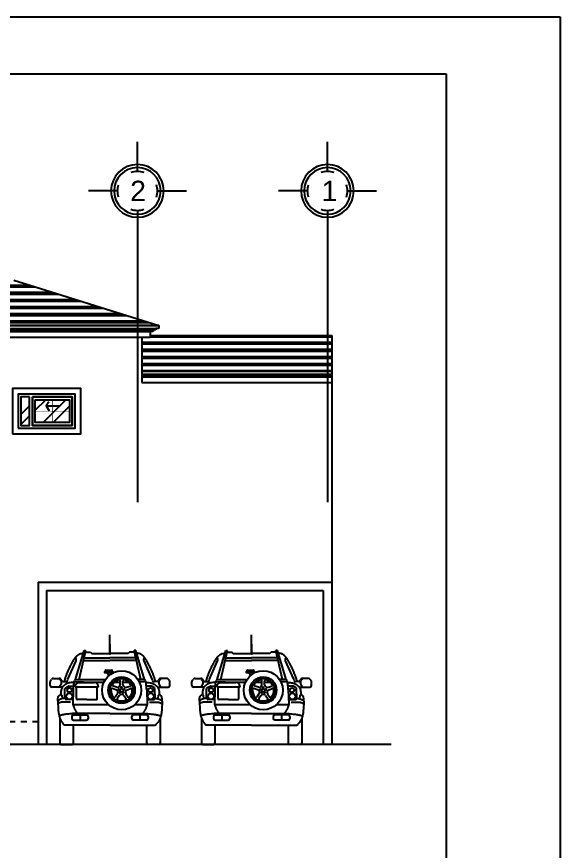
# Model space of a CAD drawing. Header units: inches. Extents: x -370 to 18, y -197 to 199.
# Drawn here: x -151.88 to -142.34, y 183.87 to 198.51 of the extents above; entities that cross this region are included whole.
import ezdxf
from ezdxf.enums import TextEntityAlignment as Align

# ---------------------------------------------------------------- set-up
doc = ezdxf.new("R2010")
doc.units = ezdxf.units.IN
doc.header["$MEASUREMENT"] = 0
doc.linetypes.add('CENTER2', pattern=[28.575, 19.05, -3.175, 3.175, -3.175])
doc.linetypes.add('HIDDEN2', pattern=[0.1875, 0.125, -0.0625])
doc.layers.add('artefactos', color=1, linetype='Continuous')
doc.layers.add('MUEBLES', color=7, linetype='Continuous')
doc.styles.get("Standard").update_dxf_attribs({"font": 'arial.ttf'})
pattern_1 = [(0, (85.00264, 353.5219), (3e-17, 0.125), []), (0, (85.00264, 353.53753), (3e-17, 0.125), []), (0, (85.00264, 353.55316), (3e-17, 0.125), [])]
pattern_2 = [(45, (58.8229, 145.48112), (-0.26516504, 0.26516504), []), (45, (58.99967, 145.48112), (-0.26516504, 0.26516504), [])]

# ---------------------------------------------------------------- blocks, each defined once
blk = doc.blocks.new('a3')
at = {"color": 1}
for p, q in [((170.126, 151.703), (170.13, 152.02)), ((170.135, 151.703), (170.13, 152.02)), ((169.523, 151.235), (169.675, 151.744)), ((169.589, 151.237), (169.705, 151.744)), ((169.675, 151.744), (169.705, 151.744)), ((170.671, 151.237), (170.556, 151.744)), ((170.586, 151.744), (170.556, 151.744)), ((170.738, 151.235), (170.586, 151.744)), ((169.675, 151.614), (170.13, 151.614)), ((169.697, 151.713), (169.789, 151.713)), ((169.789, 151.713), (169.809, 151.694)), ((169.809, 151.694), (170.13, 151.693)), ((170.117, 151.693), (170.119, 151.698)), ((170.119, 151.698), (170.126, 151.703)), ((170.451, 151.694), (170.13, 151.693)), ((170.585, 151.614), (170.13, 151.614)), ((170.141, 151.698), (170.135, 151.703)), ((170.144, 151.693), (170.141, 151.698)), ((170.472, 151.713), (170.451, 151.694)), ((170.563, 151.713), (170.472, 151.713)), ((169.393, 151.24), (169.534, 151.564)), ((169.665, 151.569), (170.13, 151.569)), ((170.596, 151.569), (170.13, 151.569)), ((170.868, 151.24), (170.727, 151.564)), ((170.034, 151.367), (170.034, 151.361)), ((170.039, 151.373), (170.182, 151.373)), ((170.182, 151.355), (170.039, 151.355)), ((170.052, 151.373), (170.052, 151.396)), ((170.058, 151.402), (170.163, 151.402)), ((170.081, 151.355), (170.118, 151.311)), ((170.14, 151.355), (170.154, 151.337)), ((170.169, 151.373), (170.169, 151.396)), ((170.188, 151.367), (170.188, 151.361)), ((169.079, 151.131), (169.079, 151.19)), ((169.088, 151.219), (169.103, 151.237)), ((169.14, 151.255), (169.239, 151.255)), ((169.263, 151.249), (169.266, 151.246)), ((169.309, 151.198), (169.358, 151.198)), ((169.385, 151.218), (169.393, 151.24)), ((169.494, 151.133), (169.495, 151.147)), ((169.495, 151.147), (169.497, 151.16)), ((169.497, 151.16), (169.499, 151.171)), ((169.499, 151.171), (169.5, 151.181)), ((169.5, 151.181), (169.502, 151.191)), ((169.502, 151.191), (169.503, 151.199)), ((169.503, 151.199), (169.505, 151.207)), ((169.505, 151.207), (169.507, 151.214)), ((169.507, 151.214), (169.51, 151.221)), ((169.529, 151.142), (169.53, 151.144)), ((169.53, 151.144), (169.531, 151.146)), ((169.531, 151.146), (169.532, 151.149)), ((169.532, 151.237), (170.05, 151.237)), ((169.532, 151.149), (169.533, 151.151)), ((169.533, 151.151), (169.535, 151.153)), ((169.535, 151.153), (169.536, 151.155)), ((169.536, 151.155), (169.537, 151.156)), ((169.537, 151.156), (169.538, 151.158)), ((169.538, 151.158), (169.539, 151.159)), ((169.539, 151.159), (169.541, 151.161)), ((169.541, 151.161), (169.542, 151.162)), ((169.542, 151.162), (169.543, 151.163)), ((169.543, 151.163), (169.544, 151.165)), ((169.544, 151.165), (169.545, 151.166)), ((169.545, 151.166), (169.547, 151.167)), ((169.547, 151.167), (169.548, 151.169)), ((169.548, 151.169), (169.55, 151.17)), ((169.55, 151.17), (169.551, 151.171)), ((169.551, 151.171), (169.553, 151.173)), ((169.553, 151.173), (169.554, 151.174)), ((169.554, 151.174), (169.556, 151.175)), ((169.556, 151.175), (169.558, 151.176)), ((169.558, 151.176), (169.561, 151.178)), ((169.561, 151.178), (169.564, 151.179)), ((169.564, 151.179), (169.569, 151.18)), ((169.569, 151.18), (169.574, 151.181)), ((169.574, 151.181), (169.581, 151.182)), ((169.581, 151.182), (169.594, 151.184)), ((169.594, 151.184), (169.854, 151.184)), ((169.867, 151.182), (169.854, 151.184)), ((169.874, 151.181), (169.867, 151.182)), ((169.88, 151.18), (169.874, 151.181)), ((169.884, 151.179), (169.88, 151.18)), ((169.888, 151.178), (169.884, 151.179)), ((169.89, 151.176), (169.888, 151.178)), ((169.892, 151.175), (169.89, 151.176)), ((169.894, 151.174), (169.892, 151.175)), ((169.896, 151.173), (169.894, 151.174)), ((169.897, 151.171), (169.896, 151.173)), ((169.899, 151.17), (169.897, 151.171)), ((169.9, 151.169), (169.899, 151.17)), ((169.901, 151.167), (169.9, 151.169)), ((169.903, 151.166), (169.901, 151.167)), ((169.904, 151.165), (169.903, 151.166)), ((169.905, 151.163), (169.904, 151.165)), ((169.907, 151.162), (169.905, 151.163)), ((169.908, 151.161), (169.907, 151.162)), ((169.909, 151.159), (169.908, 151.161)), ((169.91, 151.158), (169.909, 151.159)), ((169.911, 151.156), (169.91, 151.158)), ((169.912, 151.155), (169.911, 151.156)), ((169.914, 151.153), (169.912, 151.155)), ((169.915, 151.151), (169.914, 151.153)), ((169.916, 151.149), (169.915, 151.151)), ((169.917, 151.146), (169.916, 151.149)), ((169.918, 151.144), (169.917, 151.146)), ((169.919, 151.142), (169.918, 151.144)), ((170.311, 151.143), (170.311, 151.211)), ((170.358, 151.143), (170.358, 151.211)), ((170.729, 151.237), (170.618, 151.237)), ((170.754, 151.214), (170.751, 151.221)), ((170.756, 151.207), (170.754, 151.214)), ((170.757, 151.199), (170.756, 151.207)), ((170.759, 151.191), (170.757, 151.199)), ((170.76, 151.181), (170.759, 151.191)), ((170.762, 151.171), (170.76, 151.181)), ((170.763, 151.16), (170.762, 151.171)), ((170.765, 151.147), (170.763, 151.16)), ((170.767, 151.133), (170.765, 151.147)), ((170.875, 151.218), (170.868, 151.24)), ((170.951, 151.198), (170.903, 151.198)), ((170.998, 151.249), (170.994, 151.246)), ((171.121, 151.255), (171.022, 151.255)), ((171.172, 151.219), (171.158, 151.237)), ((171.182, 151.131), (171.182, 151.19)), ((169.296, 151.101), (169.108, 151.101)), ((169.338, 150.905), (169.341, 151.077)), ((169.347, 151.087), (169.401, 151.118)), ((169.407, 151.119), (169.492, 151.118)), ((169.487, 151.058), (169.481, 150.799)), ((169.487, 151.058), (169.488, 151.08)), ((169.488, 151.08), (169.49, 151.1)), ((169.49, 151.1), (169.492, 151.118)), ((169.492, 151.118), (169.494, 151.133)), ((169.521, 151.111), (169.522, 151.115)), ((169.521, 151.106), (169.521, 151.111)), ((169.521, 151.106), (169.927, 151.106)), ((169.522, 151.118), (169.523, 151.121)), ((169.522, 151.115), (169.522, 151.118)), ((169.523, 151.124), (169.524, 151.127)), ((169.523, 151.121), (169.523, 151.124)), ((169.524, 151.129), (169.525, 151.131)), ((169.524, 151.127), (169.524, 151.129)), ((169.525, 151.131), (169.526, 151.134)), ((169.526, 151.134), (169.527, 151.137)), ((169.527, 151.137), (169.528, 151.139)), ((169.528, 151.139), (169.529, 151.142)), ((169.541, 150.904), (169.541, 151.088)), ((169.908, 150.904), (169.908, 151.088)), ((169.92, 151.139), (169.919, 151.142)), ((169.921, 151.137), (169.92, 151.139)), ((169.922, 151.134), (169.921, 151.137)), ((169.923, 151.131), (169.922, 151.134)), ((169.924, 151.129), (169.923, 151.131)), ((169.924, 151.127), (169.924, 151.129)), ((169.925, 151.124), (169.924, 151.127)), ((169.926, 151.121), (169.925, 151.124)), ((169.926, 151.118), (169.926, 151.121)), ((169.927, 151.115), (169.926, 151.118)), ((169.927, 151.111), (169.927, 151.115)), ((169.927, 151.106), (169.927, 151.111)), ((170.235, 151.055), (170.171, 151.076)), ((170.25, 151.099), (170.185, 151.12)), ((170.419, 151.099), (170.483, 151.12)), ((170.433, 151.055), (170.498, 151.076)), ((170.769, 151.118), (170.767, 151.133)), ((170.853, 151.119), (170.769, 151.118)), ((170.771, 151.1), (170.769, 151.118)), ((170.772, 151.08), (170.771, 151.1)), ((170.774, 151.058), (170.772, 151.08)), ((170.774, 151.058), (170.78, 150.799)), ((170.913, 151.087), (170.859, 151.118)), ((170.923, 150.905), (170.919, 151.077)), ((170.965, 151.101), (171.153, 151.101)), ((169.222, 150.861), (169.216, 150.855)), ((169.216, 150.858), (169.218, 150.803)), ((169.228, 150.867), (169.222, 150.861)), ((169.235, 150.872), (169.228, 150.867)), ((169.242, 150.877), (169.235, 150.872)), ((169.249, 150.882), (169.242, 150.877)), ((169.256, 150.886), (169.249, 150.882)), ((169.263, 150.89), (169.256, 150.886)), ((169.271, 150.893), (169.263, 150.89)), ((169.265, 150.973), (169.283, 150.963)), ((169.279, 150.896), (169.271, 150.893)), ((169.287, 150.899), (169.279, 150.896)), ((169.283, 150.963), (169.289, 150.899)), ((169.295, 150.901), (169.287, 150.899)), ((169.304, 150.903), (169.295, 150.901)), ((169.312, 150.904), (169.304, 150.903)), ((169.321, 150.905), (169.312, 150.904)), ((169.332, 150.906), (169.321, 150.905)), ((169.354, 150.887), (169.342, 150.902)), ((169.479, 150.883), (169.363, 150.883)), ((169.724, 150.887), (169.558, 150.887)), ((169.724, 150.887), (169.89, 150.887)), ((170.259, 150.983), (170.219, 150.928)), ((170.296, 150.955), (170.257, 150.9)), ((170.372, 150.955), (170.412, 150.9)), ((170.41, 150.983), (170.45, 150.928)), ((170.781, 150.883), (170.898, 150.883)), ((170.907, 150.887), (170.919, 150.902)), ((170.928, 150.906), (170.94, 150.905)), ((170.94, 150.905), (170.948, 150.904)), ((170.948, 150.904), (170.957, 150.903)), ((170.957, 150.903), (170.965, 150.901)), ((170.965, 150.901), (170.974, 150.899)), ((170.978, 150.963), (170.971, 150.899)), ((170.974, 150.899), (170.982, 150.896)), ((170.995, 150.973), (170.978, 150.963)), ((170.982, 150.896), (170.99, 150.893)), ((170.99, 150.893), (170.997, 150.89)), ((170.997, 150.89), (171.005, 150.886)), ((171.005, 150.886), (171.012, 150.882)), ((171.012, 150.882), (171.019, 150.877)), ((171.019, 150.877), (171.026, 150.872)), ((171.026, 150.872), (171.032, 150.867)), ((171.032, 150.867), (171.038, 150.861)), ((171.038, 150.861), (171.044, 150.855)), ((171.044, 150.858), (171.043, 150.803)), ((169.218, 150.803), (169.22, 150.757)), ((169.22, 150.757), (169.222, 150.72)), ((169.222, 150.72), (169.224, 150.69)), ((169.436, 150.838), (169.288, 150.838)), ((169.481, 150.799), (170.1, 150.799)), ((169.482, 150.792), (169.485, 150.778)), ((169.485, 150.778), (169.488, 150.769)), ((169.488, 150.769), (169.491, 150.76)), ((169.491, 150.76), (169.494, 150.752)), ((169.494, 150.752), (169.497, 150.744)), ((169.497, 150.744), (169.501, 150.736)), ((169.501, 150.736), (169.504, 150.729)), ((169.504, 150.729), (169.507, 150.723)), ((169.507, 150.723), (169.51, 150.717)), ((169.51, 150.717), (169.513, 150.711)), ((169.513, 150.711), (169.515, 150.706)), ((169.515, 150.706), (169.518, 150.701)), ((170.569, 150.799), (170.78, 150.799)), ((170.745, 150.706), (170.742, 150.701)), ((170.748, 150.711), (170.745, 150.706)), ((170.751, 150.717), (170.748, 150.711)), ((170.754, 150.723), (170.751, 150.717)), ((170.757, 150.729), (170.754, 150.723)), ((170.76, 150.736), (170.757, 150.729)), ((170.763, 150.744), (170.76, 150.736)), ((170.767, 150.752), (170.763, 150.744)), ((170.77, 150.76), (170.767, 150.752)), ((170.773, 150.769), (170.77, 150.76)), ((170.775, 150.778), (170.773, 150.769)), ((170.779, 150.792), (170.775, 150.778)), ((170.824, 150.838), (170.972, 150.838)), ((171.039, 150.72), (171.037, 150.69)), ((171.041, 150.757), (171.039, 150.72)), ((171.043, 150.803), (171.041, 150.757)), ((169.224, 150.69), (169.226, 150.666)), ((169.226, 150.666), (169.228, 150.647)), ((169.228, 150.647), (169.231, 150.632)), ((169.231, 150.632), (169.233, 150.62)), ((169.233, 150.62), (169.236, 150.608)), ((169.236, 150.608), (169.238, 150.598)), ((169.238, 150.598), (169.241, 150.589)), ((169.241, 150.589), (169.244, 150.58)), ((169.244, 150.58), (169.247, 150.571)), ((169.247, 150.571), (169.25, 150.563)), ((169.25, 150.563), (169.25, 150.118)), ((169.25, 150.563), (169.253, 150.554)), ((169.461, 150.585), (169.461, 150.554)), ((169.49, 150.614), (169.721, 150.614)), ((170.13, 150.639), (169.498, 150.639)), ((169.518, 150.701), (169.521, 150.696)), ((169.521, 150.696), (169.524, 150.691)), ((169.524, 150.691), (169.527, 150.686)), ((169.527, 150.686), (169.53, 150.681)), ((169.53, 150.681), (169.533, 150.676)), ((169.533, 150.676), (169.536, 150.671)), ((169.536, 150.671), (169.54, 150.666)), ((169.54, 150.666), (169.544, 150.66)), ((169.544, 150.66), (169.549, 150.653)), ((169.549, 150.653), (169.555, 150.647)), ((169.555, 150.647), (169.561, 150.639)), ((169.605, 150.614), (169.605, 150.524)), ((169.75, 150.585), (169.75, 150.554)), ((170.13, 150.639), (170.763, 150.639)), ((170.51, 150.585), (170.51, 150.554)), ((170.771, 150.614), (170.54, 150.614)), ((170.655, 150.614), (170.655, 150.524)), ((170.706, 150.647), (170.7, 150.639)), ((170.711, 150.653), (170.706, 150.647)), ((170.716, 150.66), (170.711, 150.653)), ((170.721, 150.666), (170.716, 150.66)), ((170.724, 150.671), (170.721, 150.666)), ((170.728, 150.676), (170.724, 150.671)), ((170.731, 150.681), (170.728, 150.676)), ((170.734, 150.686), (170.731, 150.681)), ((170.737, 150.691), (170.734, 150.686)), ((170.74, 150.696), (170.737, 150.691)), ((170.742, 150.701), (170.74, 150.696)), ((170.8, 150.585), (170.8, 150.554)), ((171.011, 150.563), (171.008, 150.554)), ((171.014, 150.571), (171.011, 150.563)), ((171.011, 150.563), (171.011, 150.118)), ((171.017, 150.58), (171.014, 150.571)), ((171.02, 150.589), (171.017, 150.58)), ((171.022, 150.598), (171.02, 150.589)), ((171.025, 150.608), (171.022, 150.598)), ((171.027, 150.62), (171.025, 150.608)), ((171.03, 150.632), (171.027, 150.62)), ((171.032, 150.647), (171.03, 150.632)), ((171.035, 150.666), (171.032, 150.647)), ((171.037, 150.69), (171.035, 150.666)), ((169.253, 150.554), (169.257, 150.546)), ((169.257, 150.546), (169.261, 150.536)), ((169.261, 150.536), (169.265, 150.527)), ((169.265, 150.527), (169.27, 150.516)), ((169.27, 150.516), (169.276, 150.506)), ((169.276, 150.506), (169.283, 150.494)), ((169.283, 150.494), (169.291, 150.482)), ((169.291, 150.482), (169.301, 150.47)), ((169.301, 150.47), (169.323, 150.444)), ((170.13, 150.435), (169.341, 150.435)), ((169.487, 150.435), (169.487, 150.118)), ((169.49, 150.524), (169.721, 150.524)), ((170.13, 150.435), (170.92, 150.435)), ((170.771, 150.524), (170.54, 150.524)), ((170.773, 150.435), (170.773, 150.118)), ((170.96, 150.47), (170.937, 150.444)), ((170.969, 150.482), (170.96, 150.47)), ((170.977, 150.494), (170.969, 150.482)), ((170.984, 150.506), (170.977, 150.494)), ((170.99, 150.516), (170.984, 150.506)), ((170.996, 150.527), (170.99, 150.516)), ((171, 150.536), (170.996, 150.527)), ((171.004, 150.546), (171, 150.536)), ((171.008, 150.554), (171.004, 150.546)), ((169.273, 150.095), (169.464, 150.095)), ((170.988, 150.095), (170.797, 150.095))]:
    blk.add_line(p, q, dxfattribs=at)
for points in [[(169.336, 151.198), (169.338, 151.212), (169.34, 151.226), (169.342, 151.238), (169.345, 151.25), (169.349, 151.262), (169.352, 151.274), (169.357, 151.285), (169.361, 151.297), (169.366, 151.309), (169.371, 151.321), (169.376, 151.334), (169.381, 151.347), (169.387, 151.36), (169.392, 151.373), (169.398, 151.386), (169.404, 151.399), (169.41, 151.412), (169.416, 151.425), (169.421, 151.437), (169.427, 151.449), (169.433, 151.461), (169.439, 151.473), (169.445, 151.484), (169.45, 151.496), (169.456, 151.507), (169.461, 151.517), (169.467, 151.528), (169.472, 151.538), (169.477, 151.547), (169.482, 151.556), (169.487, 151.565), (169.491, 151.573), (169.496, 151.58), (169.5, 151.587), (169.504, 151.593), (169.508, 151.599), (169.511, 151.604), (169.515, 151.609), (169.518, 151.614), (169.522, 151.618), (169.525, 151.622), (169.528, 151.626), (169.531, 151.63), (169.534, 151.633), (169.537, 151.636), (169.539, 151.64), (169.542, 151.643), (169.545, 151.646), (169.548, 151.649), (169.551, 151.651), (169.554, 151.654), (169.557, 151.657), (169.56, 151.659), (169.564, 151.662), (169.567, 151.665), (169.57, 151.667), (169.574, 151.67), (169.577, 151.672), (169.581, 151.674), (169.584, 151.677), (169.588, 151.679), (169.591, 151.681), (169.594, 151.683), (169.598, 151.685), (169.601, 151.686), (169.604, 151.687), (169.607, 151.689), (169.61, 151.69), (169.614, 151.691), (169.617, 151.691), (169.621, 151.692), (169.626, 151.693), (169.631, 151.693), (169.636, 151.694), (169.641, 151.694), (169.646, 151.695), (169.651, 151.695), (169.655, 151.695), (169.658, 151.696), (169.66, 151.696)], [(169.534, 151.564), (169.534, 151.568), (169.535, 151.571), (169.535, 151.575), (169.536, 151.577), (169.536, 151.58), (169.536, 151.582), (169.536, 151.584), (169.536, 151.587), (169.536, 151.589), (169.535, 151.591), (169.535, 151.593), (169.535, 151.595), (169.535, 151.597), (169.534, 151.598), (169.534, 151.6), (169.533, 151.602), (169.533, 151.604), (169.532, 151.605), (169.531, 151.607), (169.53, 151.609), (169.529, 151.611), (169.527, 151.613), (169.525, 151.616), (169.522, 151.618)], [(170.924, 151.198), (170.923, 151.212), (170.921, 151.226), (170.918, 151.238), (170.915, 151.25), (170.912, 151.262), (170.908, 151.274), (170.904, 151.285), (170.9, 151.297), (170.895, 151.309), (170.89, 151.321), (170.885, 151.334), (170.879, 151.347), (170.874, 151.36), (170.868, 151.373), (170.862, 151.386), (170.857, 151.399), (170.851, 151.412), (170.845, 151.425), (170.839, 151.437), (170.833, 151.449), (170.827, 151.461), (170.822, 151.473), (170.816, 151.484), (170.81, 151.496), (170.805, 151.507), (170.799, 151.517), (170.794, 151.528), (170.789, 151.538), (170.783, 151.547), (170.778, 151.556), (170.774, 151.565), (170.769, 151.573), (170.765, 151.58), (170.761, 151.587), (170.757, 151.593), (170.753, 151.599), (170.749, 151.604), (170.746, 151.609), (170.742, 151.614), (170.739, 151.618), (170.736, 151.622), (170.733, 151.626), (170.73, 151.63), (170.727, 151.633), (170.724, 151.636), (170.721, 151.64), (170.718, 151.643), (170.715, 151.646), (170.712, 151.649), (170.709, 151.651), (170.706, 151.654), (170.703, 151.657), (170.7, 151.659), (170.697, 151.662), (170.694, 151.665), (170.69, 151.667), (170.687, 151.67), (170.683, 151.672), (170.68, 151.674), (170.676, 151.677), (170.673, 151.679), (170.67, 151.681), (170.666, 151.683), (170.663, 151.685), (170.66, 151.686), (170.657, 151.687), (170.654, 151.689), (170.65, 151.69), (170.647, 151.691), (170.643, 151.691), (170.639, 151.692), (170.635, 151.693), (170.63, 151.693), (170.625, 151.694), (170.619, 151.694), (170.614, 151.695), (170.61, 151.695), (170.606, 151.695), (170.602, 151.696), (170.6, 151.696)], [(170.727, 151.564), (170.726, 151.568), (170.726, 151.571), (170.725, 151.575), (170.725, 151.577), (170.725, 151.58), (170.725, 151.582), (170.725, 151.584), (170.725, 151.587), (170.725, 151.589), (170.725, 151.591), (170.725, 151.593), (170.726, 151.595), (170.726, 151.597), (170.726, 151.598), (170.727, 151.6), (170.727, 151.602), (170.728, 151.604), (170.729, 151.605), (170.729, 151.607), (170.731, 151.609), (170.732, 151.611), (170.734, 151.613), (170.736, 151.616), (170.739, 151.618)], [(169.248, 151.235), (169.253, 151.232), (169.257, 151.229), (169.26, 151.225), (169.263, 151.222), (169.265, 151.219), (169.267, 151.216), (169.269, 151.213), (169.27, 151.21), (169.271, 151.207), (169.272, 151.204), (169.273, 151.201), (169.274, 151.197), (169.275, 151.194), (169.275, 151.191), (169.276, 151.188), (169.276, 151.185), (169.276, 151.183), (169.276, 151.18), (169.276, 151.178), (169.276, 151.175), (169.276, 151.173), (169.276, 151.171), (169.275, 151.169), (169.275, 151.166), (169.274, 151.164), (169.274, 151.162), (169.273, 151.16), (169.272, 151.158), (169.271, 151.156), (169.27, 151.154), (169.269, 151.152), (169.269, 151.149), (169.267, 151.147), (169.266, 151.145), (169.265, 151.143), (169.264, 151.14), (169.263, 151.138), (169.261, 151.135), (169.259, 151.133), (169.258, 151.13), (169.256, 151.127), (169.254, 151.125), (169.251, 151.122), (169.248, 151.118), (169.245, 151.115), (169.241, 151.111), (169.237, 151.106), (169.232, 151.101)], [(169.501, 151.183), (169.472, 151.182), (169.448, 151.181), (169.428, 151.179), (169.412, 151.176), (169.398, 151.173), (169.387, 151.169), (169.377, 151.165), (169.368, 151.161), (169.36, 151.156), (169.352, 151.152), (169.344, 151.147), (169.337, 151.142), (169.331, 151.137), (169.325, 151.132), (169.319, 151.127), (169.313, 151.122), (169.308, 151.117), (169.304, 151.112), (169.299, 151.107), (169.296, 151.101), (169.292, 151.095), (169.288, 151.088), (169.285, 151.081), (169.282, 151.073), (169.279, 151.064), (169.276, 151.055), (169.273, 151.044), (169.27, 151.032), (169.268, 151.02), (169.267, 151.005), (169.266, 150.99), (169.265, 150.973)], [(169.506, 151.209), (169.509, 151.204), (169.519, 151.2), (169.544, 151.196), (169.59, 151.194), (169.665, 151.192), (169.775, 151.191), (169.928, 151.19), (170.024, 151.19)], [(170.213, 151.19), (170.311, 151.19)], [(170.358, 151.19), (170.455, 151.189)], [(170.755, 151.209), (170.752, 151.204), (170.741, 151.2), (170.716, 151.196), (170.67, 151.194), (170.643, 151.193)], [(170.76, 151.183), (170.789, 151.182), (170.812, 151.181), (170.832, 151.179), (170.849, 151.176), (170.863, 151.173), (170.874, 151.169), (170.884, 151.165), (170.893, 151.161), (170.901, 151.156), (170.909, 151.152), (170.916, 151.147), (170.923, 151.142), (170.93, 151.137), (170.936, 151.132), (170.942, 151.127), (170.947, 151.122), (170.952, 151.117), (170.957, 151.112), (170.961, 151.107), (170.965, 151.101), (170.969, 151.095), (170.972, 151.088), (170.976, 151.081), (170.979, 151.073), (170.982, 151.064), (170.985, 151.055), (170.988, 151.044), (170.99, 151.032), (170.992, 151.02), (170.994, 151.005), (170.995, 150.99), (170.995, 150.973)], [(171.012, 151.235), (171.008, 151.232), (171.004, 151.229), (171.001, 151.225), (170.998, 151.222), (170.996, 151.219), (170.994, 151.216), (170.992, 151.213), (170.991, 151.21), (170.989, 151.207), (170.988, 151.204), (170.987, 151.201), (170.986, 151.197), (170.986, 151.194), (170.985, 151.191), (170.985, 151.188), (170.985, 151.185), (170.984, 151.183), (170.984, 151.18), (170.984, 151.178), (170.984, 151.175), (170.985, 151.173), (170.985, 151.171), (170.985, 151.169), (170.986, 151.166), (170.986, 151.164), (170.987, 151.162), (170.988, 151.16), (170.988, 151.158), (170.989, 151.156), (170.99, 151.154), (170.991, 151.152), (170.992, 151.149), (170.993, 151.147), (170.994, 151.145), (170.995, 151.143), (170.997, 151.14), (170.998, 151.138), (170.999, 151.135), (171.001, 151.133), (171.003, 151.13), (171.005, 151.127), (171.007, 151.125), (171.009, 151.122), (171.012, 151.118), (171.015, 151.115), (171.019, 151.111), (171.024, 151.106), (171.029, 151.101)], [(169.216, 150.858), (169.216, 150.868), (169.216, 150.877), (169.216, 150.885), (169.216, 150.891), (169.217, 150.897), (169.217, 150.902), (169.218, 150.907), (169.218, 150.911), (169.219, 150.915), (169.219, 150.919), (169.22, 150.922), (169.221, 150.925), (169.221, 150.928), (169.222, 150.93), (169.223, 150.933), (169.224, 150.935), (169.225, 150.937), (169.225, 150.939), (169.227, 150.941), (169.228, 150.943), (169.229, 150.944), (169.23, 150.946), (169.232, 150.948), (169.234, 150.95), (169.236, 150.952), (169.238, 150.954), (169.24, 150.957), (169.244, 150.959), (169.248, 150.962), (169.252, 150.965), (169.258, 150.969), (169.265, 150.973)], [(171.044, 150.858), (171.045, 150.868), (171.045, 150.877), (171.045, 150.885), (171.044, 150.891), (171.044, 150.897), (171.044, 150.902), (171.043, 150.907), (171.042, 150.911), (171.042, 150.915), (171.041, 150.919), (171.041, 150.922), (171.04, 150.925), (171.039, 150.928), (171.039, 150.93), (171.038, 150.933), (171.037, 150.935), (171.036, 150.937), (171.035, 150.939), (171.034, 150.941), (171.033, 150.943), (171.031, 150.944), (171.03, 150.946), (171.029, 150.948), (171.027, 150.95), (171.025, 150.952), (171.023, 150.954), (171.02, 150.957), (171.017, 150.959), (171.013, 150.962), (171.008, 150.965), (171.002, 150.969), (170.995, 150.973)], [(169.288, 150.838), (169.278, 150.836), (169.269, 150.834), (169.262, 150.832), (169.256, 150.83), (169.251, 150.829), (169.247, 150.827), (169.244, 150.826), (169.241, 150.824), (169.238, 150.823), (169.236, 150.821), (169.233, 150.819), (169.23, 150.817), (169.227, 150.815), (169.224, 150.813), (169.221, 150.811), (169.218, 150.808)], [(170.972, 150.838), (170.983, 150.836), (170.992, 150.834), (170.999, 150.832), (171.005, 150.83), (171.009, 150.829), (171.013, 150.827), (171.017, 150.826), (171.02, 150.824), (171.022, 150.823), (171.025, 150.821), (171.028, 150.819), (171.03, 150.817), (171.033, 150.815), (171.036, 150.813), (171.039, 150.811), (171.043, 150.808)], [(169.498, 150.639), (169.472, 150.637), (169.448, 150.635), (169.425, 150.632), (169.403, 150.63), (169.382, 150.628), (169.363, 150.625), (169.345, 150.622), (169.328, 150.619), (169.312, 150.616), (169.298, 150.613), (169.285, 150.61), (169.273, 150.607), (169.262, 150.604), (169.253, 150.602), (169.245, 150.6), (169.238, 150.598)], [(170.763, 150.639), (170.789, 150.637), (170.813, 150.635), (170.836, 150.632), (170.858, 150.63), (170.878, 150.628), (170.898, 150.625), (170.916, 150.622), (170.933, 150.619), (170.948, 150.616), (170.963, 150.613), (170.976, 150.61), (170.988, 150.607), (170.998, 150.604), (171.008, 150.602), (171.015, 150.6), (171.022, 150.598)]]:
    blk.add_lwpolyline(points, dxfattribs=at)
for centre, radius in [((170.334, 151.047), 0.342), ((170.334, 151.047), 0.234), ((170.334, 151.047), 0.204), ((169.42, 151.049), 0.0384), ((170.287, 151.062), 0.00896), ((170.305, 151.007), 0.00896), ((170.334, 151.047), 0.0292), ((170.334, 151.097), 0.00896), ((170.363, 151.007), 0.00896), ((170.381, 151.062), 0.00896), ((170.84, 151.049), 0.0384), ((169.416, 150.94), 0.0537), ((170.845, 150.94), 0.0537)]:
    blk.add_circle(centre, radius, dxfattribs=at)
for centre, radius, start, end in [((170.129, 151.704), 0.0164, 221.549, 273.5181), ((170.131, 151.712), 0.0184, 229.5379, 267.4427), ((170.129, 151.712), 0.0184, 272.5573, 310.4621), ((170.131, 151.704), 0.0164, 266.4819, 318.451), ((170.039, 151.367), 0.00584, 90, 180), ((170.039, 151.361), 0.00584, 180, 270), ((170.058, 151.396), 0.00584, 90, 180), ((170.163, 151.396), 0.00584, 0, 90), ((170.182, 151.367), 0.00584, 0, 90), ((170.182, 151.361), 0.00584, 270, 0), ((169.125, 151.19), 0.0467, 141.9453, 180), ((169.14, 151.209), 0.0467, 90, 141.9453), ((169.239, 151.209), 0.0467, 58.6307, 90), ((169.251, 151.222), 0.0292, 5.2828, 58.6307), ((169.309, 151.227), 0.0292, 185.2828, 270), ((169.358, 151.227), 0.0292, 270, 341.7216), ((169.532, 151.214), 0.0234, 90, 160.2861), ((170.191, 151.137), 0.0175, 148.032, 252), ((170.334, 151.047), 0.187, 103.968, 148.032), ((170.293, 151.211), 0.0175, 0, 103.968), ((170.375, 151.211), 0.0175, 76.032, 180), ((170.334, 151.047), 0.187, 31.968, 76.032), ((170.478, 151.137), 0.0175, 288, 31.968), ((170.729, 151.214), 0.0234, 19.7139, 90), ((170.903, 151.227), 0.0292, 198.2784, 270), ((170.951, 151.227), 0.0292, 270, 354.7172), ((171.01, 151.222), 0.0292, 121.3693, 174.7172), ((171.022, 151.209), 0.0467, 90, 121.3693), ((171.121, 151.209), 0.0467, 38.0547, 90), ((171.135, 151.19), 0.0467, 0, 38.0547), ((169.108, 151.131), 0.0292, 180, 270), ((169.353, 151.076), 0.0117, 120.171, 178.846), ((169.407, 151.108), 0.0117, 88.8205, 120.171), ((169.558, 151.088), 0.0175, 90, 180), ((169.89, 151.088), 0.0175, 0, 90), ((170.334, 151.047), 0.187, 175.968, 220.032), ((170.165, 151.059), 0.0175, 72, 175.968), ((170.221, 151.01), 0.0467, 324, 72), ((170.264, 151.143), 0.0467, 252, 0), ((170.404, 151.143), 0.0467, 180, 288), ((170.448, 151.01), 0.0467, 108, 216), ((170.334, 151.047), 0.187, 319.968, 4.032), ((170.503, 151.059), 0.0175, 4.032, 108), ((170.854, 151.108), 0.0117, 59.829, 91.1795), ((170.908, 151.076), 0.0117, 1.154, 59.829), ((171.153, 151.131), 0.0292, 270, 0), ((169.333, 150.894), 0.0117, 39.0141, 94.0734), ((169.363, 150.894), 0.0117, 219.0141, 270), ((169.558, 150.904), 0.0175, 180, 270), ((169.89, 150.904), 0.0175, 270, 0), ((170.205, 150.938), 0.0175, 220.032, 324), ((170.271, 150.89), 0.0175, 144, 247.968), ((170.334, 151.047), 0.187, 247.968, 292.032), ((170.334, 150.928), 0.0467, 36, 144), ((170.398, 150.89), 0.0175, 292.032, 36), ((170.464, 150.938), 0.0175, 216, 319.968), ((170.898, 150.894), 0.0117, 270, 320.9859), ((170.928, 150.894), 0.0117, 85.9266, 140.9859), ((169.504, 150.798), 0.0234, 178.7801, 194.1058), ((170.756, 150.798), 0.0234, 345.8942, 1.2199), ((169.49, 150.585), 0.0292, 90, 180), ((169.721, 150.585), 0.0292, 0, 90), ((170.54, 150.585), 0.0292, 90, 180), ((170.771, 150.585), 0.0292, 0, 90), ((169.341, 150.459), 0.0234, 220.4668, 270), ((169.49, 150.554), 0.0292, 180, 270), ((169.721, 150.554), 0.0292, 270, 0), ((170.54, 150.554), 0.0292, 180, 270), ((170.771, 150.554), 0.0292, 270, 0), ((170.92, 150.459), 0.0234, 270, 319.5332), ((169.273, 150.118), 0.0234, 180, 270), ((169.464, 150.118), 0.0234, 270, 0), ((170.797, 150.118), 0.0234, 180, 270), ((170.988, 150.118), 0.0234, 270, 0)]:
    blk.add_arc(centre, radius, start, end, dxfattribs=at)
blk = doc.blocks.new('EJE NORTE NUEVO')
at = {"color": 8}
for p, q in [((0, 3.252), (0, 3.764)), ((-0.347, 2.905), (-0.859, 2.905)), ((0.347, 2.905), (0.859, 2.905))]:
    blk.add_line(p, q, dxfattribs=at)
at = {"color": 2, "linetype": 'CENTER2'}
blk.add_line((0, 2.558), (0, -2.558), dxfattribs=at)
at = {"color": 8}
blk.add_circle((0, 2.905), 0.463, dxfattribs=at)
at = {"color": 4}
blk.add_circle((0, 2.905), 0.409, dxfattribs=at)
at = {"color": 8}
for start, end in [(71.4161, 108.5839), (160.6993, 199.2784), (341.7694, 18.2529), (251.0526, 288.9474)]:
    blk.add_arc((0, 2.905), 0.347, start, end, dxfattribs=at)
at = {"color": 4}
blk.add_attdef('A', text='', height=0.358, dxfattribs=at).set_placement((0, 2.905), align=Align.MIDDLE_CENTER)

msp = doc.modelspace()

# ---------------------------------------------------------------- hatches: boundary and pattern name
h = msp.add_hatch()
h.set_pattern_fill('PLAST', color=3, scale=0.5)
h.set_pattern_definition(pattern_1)
h.paths.add_polyline_path([(-149.38578, 193.09185), (-151.92998, 193.89185), (-154.65849, 193.89185), (-157.20269, 193.09185)])
h = msp.add_hatch()
h.set_pattern_fill('PLAST', color=2, scale=0.5)
h.set_pattern_definition(pattern_1)
h.paths.add_polyline_path([(-149.53578, 192.92185), (-149.53578, 192.89185), (-149.68578, 192.89185), (-149.68578, 192.29185), (-146.35269, 192.29185), (-146.35269, 192.92185)])
at = {"transparency": 33554610}
h = msp.add_hatch(dxfattribs=at)
h.set_pattern_fill('ANSI32', color=8)
h.set_pattern_definition(pattern_2)
h.paths.add_polyline_path([(-151.65269, 191.84185), (-151.80269, 191.84185), (-151.80269, 191.34185), (-151.65269, 191.34185)])
h = msp.add_hatch(dxfattribs=at)
h.set_pattern_fill('ANSI32', color=8)
h.set_pattern_definition(pattern_2)
h.paths.add_polyline_path([(-151.55269, 191.79185), (-150.95269, 191.79185), (-150.95269, 191.39185), (-151.55269, 191.39185)])

# ---------------------------------------------------------------- linework, layer by layer
at = {"color": 3}
for p, q in [((-151.92998, 193.89185), (-149.38578, 193.09185)), ((-149.53578, 192.92185), (-146.35269, 192.92185)), ((-146.35269, 192.92185), (-146.35269, 192.29185)), ((-146.35269, 192.29185), (-147.35269, 192.29185))]:
    msp.add_line(p, q, dxfattribs=at)
at = {"color": 4}
for p, q in [((-149.38578, 193.09185), (-157.20269, 193.09185)), ((-157.20269, 193.09185), (-149.38578, 193.09185)), ((-157.15269, 193.04185), (-149.43578, 193.04185)), ((-149.38578, 193.04185), (-149.43578, 193.04185)), ((-149.43578, 193.04185), (-149.43578, 193.01685)), ((-149.38578, 193.04185), (-149.43578, 193.04185)), ((-149.43578, 193.04185), (-149.43578, 193.01685)), ((-149.38578, 193.09185), (-149.38578, 193.04185)), ((-149.38578, 193.09185), (-149.38578, 193.04185)), ((-149.48578, 193.01685), (-157.10269, 193.01685)), ((-157.05269, 192.99185), (-149.53578, 192.99185)), ((-157.05269, 192.89185), (-149.53578, 192.89185)), ((-149.68578, 192.89185), (-149.68578, 192.29185)), ((-149.48578, 192.99185), (-149.53578, 192.99185)), ((-149.53578, 192.99185), (-149.53578, 192.89185)), ((-149.43578, 193.01685), (-149.48578, 193.01685)), ((-149.48578, 193.01685), (-149.48578, 192.99185)), ((-146.35269, 192.29185), (-149.68578, 192.29185)), ((-146.35269, 192.29185), (-149.68578, 192.29185)), ((-149.68578, 192.29185), (-146.35269, 192.29185)), ((-149.68578, 192.29185), (-149.68578, 192.09185)), ((-149.68578, 192.24185), (-146.35269, 192.24185)), ((-146.35269, 192.21685), (-149.68578, 192.21685)), ((-149.68578, 192.19185), (-146.35269, 192.19185)), ((-146.35269, 192.29185), (-146.35269, 185.74185)), ((-149.68578, 192.09185), (-146.35269, 192.09185)), ((-151.50269, 188.59185), (-151.50269, 185.74185)), ((-151.50269, 188.59185), (-146.35269, 188.59185)), ((-151.35269, 188.44185), (-151.35269, 185.74185)), ((-151.35269, 188.44185), (-146.50269, 188.44185)), ((-146.50269, 188.44185), (-146.50269, 185.74185))]:
    msp.add_line(p, q, dxfattribs=at)
msp.add_line((-151.60269, 191.84185), (-151.60269, 191.34185))
at = {"color": 8, "linetype": 'HIDDEN2', "ltscale": 0.6}
msp.add_line((-151.50269, 186.14185), (-163.35269, 186.14185), dxfattribs=at)
at = {"color": 6}
msp.add_line((-145.31121, 185.74185), (-165.35269, 185.74185), dxfattribs=at)
at = {"color": 3}
for points in [[(-151.95269, 191.19185), (-150.75269, 191.19185), (-150.75269, 191.99185), (-151.95269, 191.99185)], [(-151.85269, 191.29185), (-150.85269, 191.29185), (-150.85269, 191.89185), (-151.85269, 191.89185)]]:
    msp.add_lwpolyline(points, close=True, dxfattribs=at)
at = {"color": 2}
for points in [[(-151.65269, 191.84185), (-151.80269, 191.84185), (-151.80269, 191.34185), (-151.65269, 191.34185), (-151.65269, 191.84185)], [(-151.60269, 191.34185), (-150.90269, 191.34185), (-150.90269, 191.84185), (-151.60269, 191.84185)]]:
    msp.add_lwpolyline(points, dxfattribs=at)
for points in [[(-151.60269, 191.84185), (-150.90269, 191.84185), (-150.90269, 191.34185), (-151.60269, 191.34185)], [(-151.55269, 191.79185), (-150.95269, 191.79185), (-150.95269, 191.39185), (-151.55269, 191.39185)]]:
    msp.add_lwpolyline(points, close=True, dxfattribs=at)
at = {"color": 1}
for points in [[(-151.3118, 191.75773), (-151.36189, 191.68372), (-151.3098, 191.59969)], [(-151.36189, 191.68372), (-151.11548, 191.68372)]]:
    msp.add_lwpolyline(points, dxfattribs=at)
at = {"const_width": 0.01}
for points in [[(-151.25269, 191.79185), (-151.25269, 191.39185)], [(-151.55269, 191.59185), (-150.95269, 191.59185)]]:
    msp.add_lwpolyline(points, dxfattribs=at)
at = {"layer": 'MUEBLES', "color": 1}
msp.add_lwpolyline([(-142.34345, 198.5134), (-142.34345, 156.4634), (-201.74345, 156.4634), (-201.74345, 198.5134)], close=True, dxfattribs=at)
at = {"layer": 'MUEBLES', "color": 6}
msp.add_lwpolyline([(-144.34345, 197.5134), (-144.34345, 157.4634), (-199.74345, 157.4634), (-199.74345, 197.5134)], close=True, dxfattribs=at)

# ---------------------------------------------------------------- block references
ref = msp.add_blockref('EJE NORTE NUEVO', (-149.76078, 192.55069), dxfattribs=dict(xscale=-1))
ref.add_attrib('A', '2', dxfattribs={"color": 4, "height": 0.35811}).set_placement((-149.74905, 195.45582), align=Align.MIDDLE_CENTER)
ref = msp.add_blockref('EJE NORTE NUEVO', (-146.42769, 192.55069), dxfattribs=dict(xscale=-1))
ref.add_attrib('A', '1', dxfattribs={"color": 4, "height": 0.35811}).set_placement((-146.39031, 195.45582), align=Align.MIDDLE_CENTER)
at = {"layer": 'artefactos'}
for p in [(-320.37161, 35.64684), (-317.8875, 35.64684)]:
    msp.add_blockref('a3', p, dxfattribs=at)

doc.saveas('drawing.dxf')
